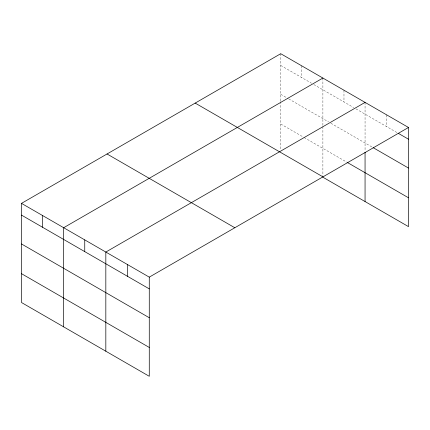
<?xml version="1.0" encoding="UTF-8"?>
<svg xmlns="http://www.w3.org/2000/svg" width="430" height="430" viewBox="0 0 430 430"><rect width="100%" height="100%" fill="white"/><g stroke="black" fill="none" stroke-linecap="round" stroke-linejoin="round"><path stroke-width="0.32" stroke-dasharray="2.15 1.61" d="M280.725 100.899L280.725 53.707M280.725 65.446L311.497 83.21M313.776 84.527L353.659 107.554M355.938 108.871L397.067 132.617M280.725 94.294L288.132 98.572M288.702 98.9L328.59 121.926M330.869 123.243L372.488 147.275M280.725 124.017L303.521 137.175M304.091 137.503L346.822 162.174M386.78 114.934L386.78 126.678M365.059 102.394L365.059 150.908M343.973 90.219L343.973 101.964M322.892 78.05L322.892 125.904M322.892 126.565L322.892 175.865M301.806 65.876L301.806 77.62M280.725 101.561L280.725 150.177"/><path stroke-width="0.64" d="M322.892 177.208L408.5 226.631L408.5 127.473L280.725 53.707L21.5 203.369L21.5 302.526L149.275 376.293L149.275 277.135L21.5 203.369M322.892 78.05L63.667 227.712L63.667 326.87M365.059 102.394L105.828 252.055L105.828 351.213M149.275 277.135L408.5 127.473M398.212 133.279L408.5 139.218M373.057 147.603L408.5 168.065M347.392 162.508L408.5 197.784M195.182 103.093L322.957 176.864M107.043 153.978L234.818 227.75M21.5 215.107L149.275 288.879M21.5 243.955L149.275 317.727M21.5 273.679L149.275 347.451M365.059 152.231L365.059 201.552M127.554 264.595L127.554 276.339M84.748 239.881L84.748 251.625M42.581 215.537L42.581 227.282"/></g></svg>
